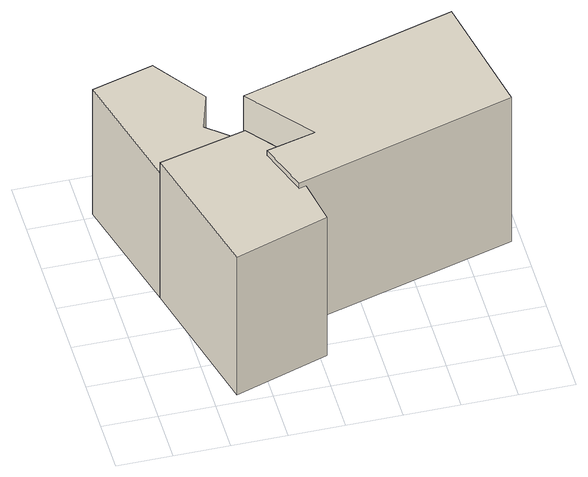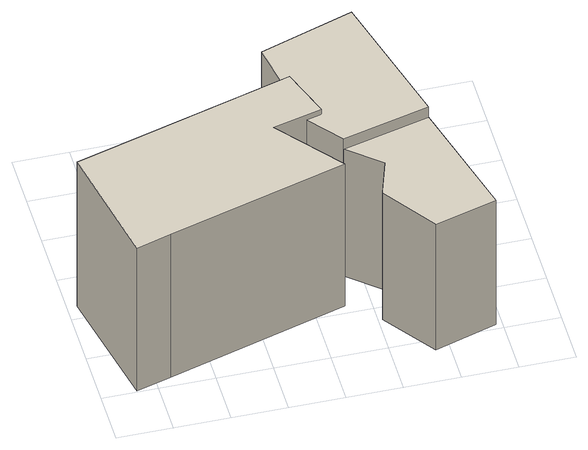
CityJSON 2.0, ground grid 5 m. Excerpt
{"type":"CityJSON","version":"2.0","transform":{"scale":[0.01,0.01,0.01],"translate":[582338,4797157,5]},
"CityObjects":{
"building1":{"type":"Building","children":["building1-1"],"geometry":[{"type":"MultiSurface","lod":"1","boundaries":[[[0,1,2,3]],[[1,4,5,2]],[[4,6,7,5]],[[6,8,9,7]],[[8,0,3,9]],[[8,6,4,1,0]]]}]},
"building1-1":{"type":"BuildingPart","attributes":{"name":"8297142_P","measuredHeight":15.83},"parents":["building1"],"geometry":[{"type":"MultiSurface","lod":"2","boundaries":[[[0,1,2,3]],[[1,4,5,2]],[[4,6,7,5]],[[6,8,9,7]],[[8,0,3,9]],[[8,6,4,1,0]]],"semantics":{"surfaces":[{"type":"WallSurface"},{"type":"RoofSurface"}],"values":[0,0,0,0,0,1]}}]},
"building2":{"type":"Building","children":["building2-1"],"geometry":[{"type":"MultiSurface","lod":"1","boundaries":[[[10,11,12,13]],[[11,14,9,12]],[[14,15,7,9]],[[15,16,17,7]],[[16,18,19,17]],[[18,10,13,19]],[[18,16,15,14,11,10]]]}]},
"building2-1":{"type":"BuildingPart","attributes":{"name":"8297148_P","measuredHeight":14.52},"parents":["building2"],"geometry":[{"type":"MultiSurface","lod":"2","boundaries":[[[10,11,12,13]],[[11,14,9,12]],[[14,15,7,9]],[[15,16,17,7]],[[16,18,19,17]],[[18,10,13,19]],[[18,16,15,14,11,10]]],"semantics":{"surfaces":[{"type":"WallSurface"},{"type":"RoofSurface"}],"values":[0,0,0,0,0,0,1]}}]},
"building3":{"type":"Building","children":["building3-1"],"geometry":[{"type":"MultiSurface","lod":"1","boundaries":[[[20,21,22,23]],[[21,24,25,22]],[[24,26,27,25]],[[26,28,29,27]],[[28,30,31,29]],[[30,32,33,31]],[[32,20,23,33]],[[32,30,28,26,24,21,20]]]}]},
"building3-1":{"type":"BuildingPart","attributes":{"name":"8297143_P","measuredHeight":16.49},"parents":["building3"],"geometry":[{"type":"MultiSurface","lod":"2","boundaries":[[[20,21,22,23]],[[21,24,25,22]],[[24,26,27,25]],[[26,28,29,27]],[[28,30,31,29]],[[30,32,33,31]],[[32,20,23,33]],[[32,30,28,26,24,21,20]]],"semantics":{"surfaces":[{"type":"WallSurface"},{"type":"RoofSurface"}],"values":[0,0,0,0,0,0,0,1]}}]}
},
"vertices":[
[1397,1262,1665],[1555,358,1665],[1555,358,76],[1397,1262,85],[699,71,1665],[699,71,82],[363,1363,1665],[363,1363,110],[1156,1567,1665],[1156,1567,87],
[973,2171,1548],[858,1817,1548],[858,1817,82],[973,2171,89],[1156,1567,1548],[363,1363,1548],[69,2495,1548],[69,2495,116],[632,2656,1548],[632,2656,98],
[2869,2401,1721],[3185,2492,1721],[3185,2492,75],[2869,2401,74],[3410,1341,1721],[3410,1341,63],[1416,764,1721],[1416,764,78],[1257,1225,1721],[1257,1225,84],[1702,1340,1721],[1702,1340,79],[1232,1926,1721],[1232,1926,87]
]}
